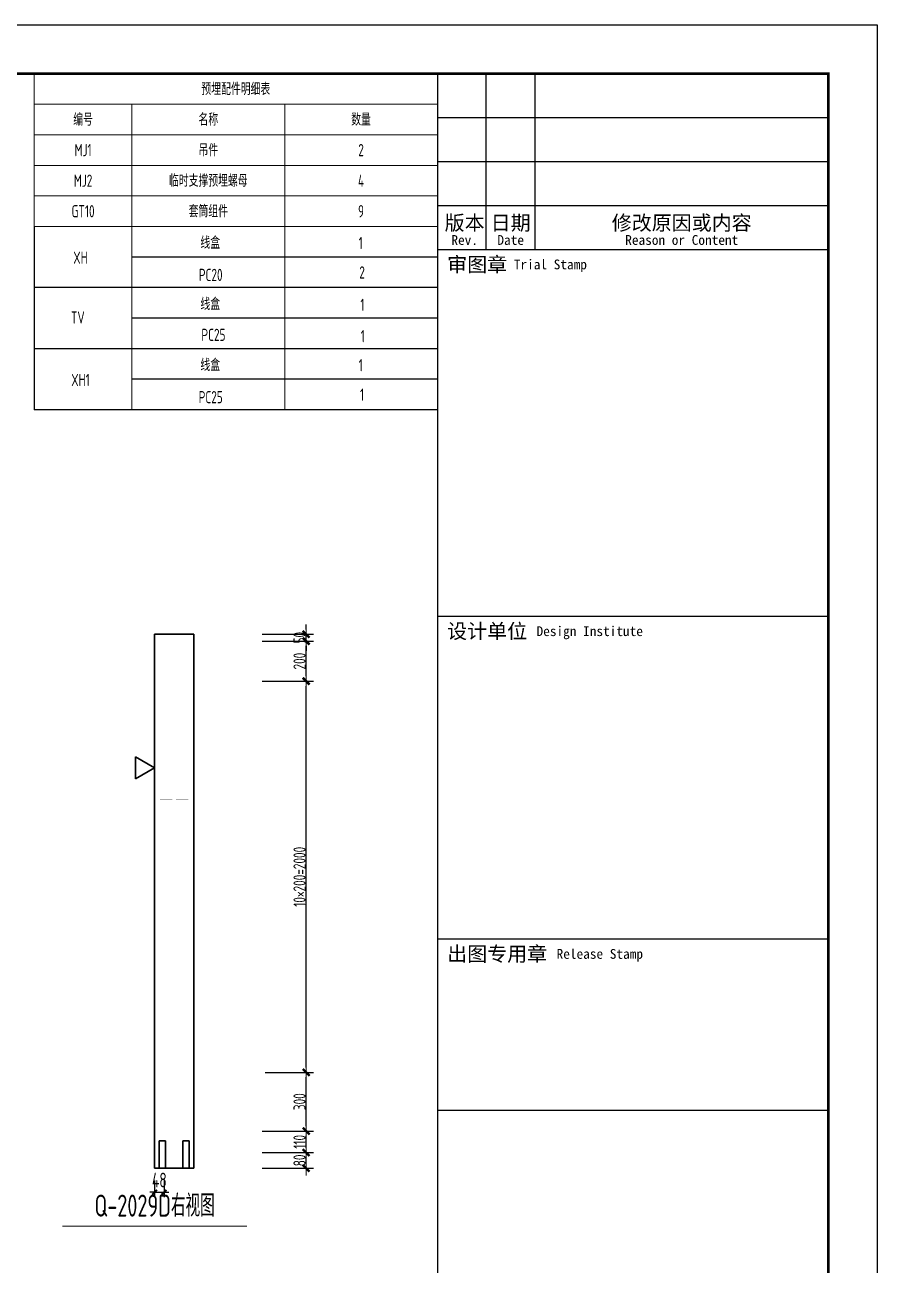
# Model space of a CAD drawing. Extents: x -85320 to 1679916, y -1321939 to 627.
# Drawn here: x 1362497 to 1379940, y -851237 to -825871 of the extents above; entities that cross this region are included whole.
import ezdxf
from ezdxf.enums import TextEntityAlignment as Align

# ---------------------------------------------------------------- set-up
doc = ezdxf.new("R2010")
doc.units = 0
doc.header["$LTSCALE"] = 1000
for name, color, linetype in [('BORDER', 7, 'Continuous'), ('手孔标注', 3, 'Continuous'), ('打印线框', 7, 'Continuous'), ('拉模', 7, 'Continuous'), ('砼墙', 3, 'Continuous')]:
    doc.layers.add(name, color=color, linetype=linetype)
for name, color, linetype, lineweight in [('参数表文字', 7, 'Continuous', 18), ('预制墙图名', 7, 'Continuous', 18), ('预制墙墙身水平筋', 130, 'Continuous', 18), ('预制墙墙身纵向受力筋', 1, 'Continuous', 18), ('预制墙详图标注', 3, 'Continuous', 18), ('预制墙详图轮廓', 3, 'Continuous', 35)]:
    doc.layers.add(name, color=color, linetype=linetype, lineweight=lineweight)
doc.styles.add('TSSD_Dimension', font='tssdeng.shx', dxfattribs={"width": 0.7, "bigfont": 'hztxt.shx'})
doc.styles.add('TSSD_Rein', font='Tssdeng.shx', dxfattribs={"width": 0.7, "bigfont": 'hztxt.shx'})
doc.styles.add('样式 1', font='yjkeng.shx', dxfattribs={"width": 0.7, "bigfont": 'yjkchn.shx'})
doc.styles.add('样式 2', font='yjkeng.shx', dxfattribs={"width": 0.7, "bigfont": 'yjkchn.shx'})
doc.styles.add('设计院一', font='', dxfattribs={"width": 0.8})
doc.styles.get('设计院一').set_extended_font_data('SimSun')
doc.dimstyles.new('标注', dxfattribs={"dimtxt": 300, "dimasz": 100, "dimexe": 100, "dimexo": 250, "dimgap": 100, "dimtad": 1, "dimdec": 0, "dimlfac": 0.25, "dimzin": 0, "dimdsep": 46, "dimtxsty": 'TSSD_Dimension', "dimblk": 'ARCHTICK', "dimcen": 0, "dimdle": 100, "dimclrt": 7, "dimadec": 0, "dimazin": 0, "dimtfac": 1, "dimtdec": 0, "dimtix": 1, "dimtmove": 2, "dimatfit": 3, "dimfxl": 1, "dimtolj": 1, "dimtzin": 0, "dimarcsym": 0})
doc.dimstyles.new('盈建科结构', dxfattribs={"dimscale": 100, "dimtxt": 2.5, "dimasz": 1, "dimexe": 1.5, "dimexo": 0.625, "dimgap": 0.1, "dimtad": 1, "dimdec": 0, "dimrnd": 1, "dimzin": 0, "dimdsep": 46, "dimtxsty": '样式 1', "dimblk": '_yjkbk', "dimblk1": 'ARCHTICK', "dimblk2": 'ARCHTICK', "dimcen": 0.09, "dimadec": 0, "dimazin": 0, "dimtfac": 1, "dimtdec": 4, "dimtix": 1, "dimtmove": 2, "dimatfit": 3, "dimfxl": 1, "dimtolj": 1, "dimtzin": 0, "dimarcsym": 0})

# ---------------------------------------------------------------- blocks, each defined once
blk = doc.blocks.new('_yjkbk')
blk.add_line((-1, 0), (1.5, 0))
blk.add_lwpolyline([(-0.7, -0.7, 0.5, 0.5, 0), (0.7, 0.7, 0.5, 0.5, 0)], format="xyseb")
blk = doc.blocks.new('*D1608')
at = {"layer": 'Defpoints', "color": 0, "transparency": 16777216}
for p in [(1367354, -848934), (1368254, -848934), (1367354, -849254)]:
    blk.add_point(p, dxfattribs=at)
at = {"layer": '预制墙详图标注', "color": 0, "lineweight": -2, "transparency": 16777216}
for p, q in [((1367354, -848934), (1368404, -848934)), ((1367354, -849254), (1368404, -849254)), ((1368254, -849154), (1368254, -849034))]:
    blk.add_line(p, q, dxfattribs=at)
at = {"layer": '预制墙详图标注', "color": 0, "lineweight": -2, "transparency": 16777216, "xscale": 100, "yscale": 100, "zscale": 100}
for p, rotation in [((1368254, -848934), 90), ((1368254, -849254), 270)]:
    blk.add_blockref('_yjkbk', p, dxfattribs=dict(at, rotation=rotation))
at = {"layer": '预制墙详图标注', "color": 0, "transparency": 16777216, "insert": (1368244, -849094), "char_height": 250, "attachment_point": 8, "rotation": 90, "style": '样式 1'}
blk.add_mtext('\\A1;80', dxfattribs=at)
blk = doc.blocks.new('_ArchTick')
at = {"color": 0, "linetype": 'ByBlock', "const_width": 0.4}
blk.add_lwpolyline([(-0.5, -0.5), (0.5, 0.5)], dxfattribs=at)
blk = doc.blocks.new('*D1609')
at = {"layer": 'Defpoints', "color": 0, "transparency": 16777216}
for p in [(1367354, -848494), (1368254, -848494), (1367354, -848934)]:
    blk.add_point(p, dxfattribs=at)
at = {"layer": '预制墙详图标注', "color": 0, "lineweight": -2, "transparency": 16777216}
for p, q in [((1367354, -848494), (1368404, -848494)), ((1368254, -848834), (1368254, -848594)), ((1367354, -848934), (1368404, -848934))]:
    blk.add_line(p, q, dxfattribs=at)
at = {"layer": '预制墙详图标注', "color": 0, "lineweight": -2, "transparency": 16777216, "xscale": 100, "yscale": 100, "zscale": 100}
for p, rotation in [((1368254, -848494), 90), ((1368254, -848934), 270)]:
    blk.add_blockref('_yjkbk', p, dxfattribs=dict(at, rotation=rotation))
at = {"layer": '预制墙详图标注', "color": 0, "transparency": 16777216, "insert": (1368244, -848714), "char_height": 250, "attachment_point": 8, "rotation": 90, "style": '样式 1'}
blk.add_mtext('\\A1;110', dxfattribs=at)
blk = doc.blocks.new('*D1610')
at = {"layer": 'Defpoints', "color": 0, "transparency": 16777216}
for p in [(1367354, -847294), (1368254, -847294), (1367354, -848494)]:
    blk.add_point(p, dxfattribs=at)
at = {"layer": '预制墙详图标注', "color": 0, "lineweight": -2, "transparency": 16777216}
for p, q in [((1367416, -847294), (1368404, -847294)), ((1368254, -848394), (1368254, -847394)), ((1367416, -848494), (1368404, -848494))]:
    blk.add_line(p, q, dxfattribs=at)
at = {"layer": '预制墙详图标注', "color": 0, "lineweight": -2, "transparency": 16777216, "xscale": 100, "yscale": 100, "zscale": 100}
for p, rotation in [((1368254, -847294), 90), ((1368254, -848494), 270)]:
    blk.add_blockref('_yjkbk', p, dxfattribs=dict(at, rotation=rotation))
at = {"layer": '预制墙详图标注', "color": 0, "transparency": 16777216, "insert": (1368244, -847894), "char_height": 250, "attachment_point": 8, "rotation": 90, "style": '样式 1'}
blk.add_mtext('\\A1;300', dxfattribs=at)
blk = doc.blocks.new('*D1611')
at = {"layer": 'Defpoints', "color": 0, "transparency": 16777216}
for p in [(1367354, -839294), (1368254, -839294), (1367354, -847294)]:
    blk.add_point(p, dxfattribs=at)
at = {"layer": '预制墙详图标注', "color": 0, "lineweight": -2, "transparency": 16777216}
for p, q in [((1367416, -839294), (1368404, -839294)), ((1368254, -847194), (1368254, -839394)), ((1367416, -847294), (1368404, -847294))]:
    blk.add_line(p, q, dxfattribs=at)
at = {"layer": '预制墙详图标注', "color": 0, "lineweight": -2, "transparency": 16777216, "xscale": 100, "yscale": 100, "zscale": 100}
for p, rotation in [((1368254, -839294), 90), ((1368254, -847294), 270)]:
    blk.add_blockref('_yjkbk', p, dxfattribs=dict(at, rotation=rotation))
at = {"layer": '预制墙详图标注', "color": 0, "transparency": 16777216, "insert": (1368244, -843294), "char_height": 250, "attachment_point": 8, "rotation": 90, "style": '样式 1'}
blk.add_mtext('\\A1;10×200=2000', dxfattribs=at)
blk = doc.blocks.new('*D2074')
at = {"layer": 'Defpoints', "color": 0, "transparency": 16777216}
for p in [(1365154, -849254), (1365346, -849254), (1365346, -849746)]:
    blk.add_point(p, dxfattribs=at)
at = {"layer": '手孔标注', "color": 0, "lineweight": -2, "transparency": 16777216}
for p, q in [((1365154, -849504), (1365154, -849846)), ((1365346, -849504), (1365346, -849846)), ((1365154, -849746), (1365054, -849746)), ((1365154, -849746), (1365346, -849746)), ((1365346, -849746), (1365446, -849746))]:
    blk.add_line(p, q, dxfattribs=at)
at = {"layer": '手孔标注', "color": 0, "lineweight": -2, "transparency": 16777216, "xscale": 100, "yscale": 100, "zscale": 100}
blk.add_blockref('_ArchTick', (1365154, -849746), dxfattribs=at)
at = {"layer": '手孔标注', "color": 0, "lineweight": -2, "transparency": 16777216, "xscale": 100, "yscale": 100, "zscale": 100, "rotation": 180}
blk.add_blockref('_ArchTick', (1365346, -849746), dxfattribs=at)
at = {"layer": '手孔标注', "color": 7, "lineweight": 0, "transparency": 16777216, "insert": (1365250, -849496), "char_height": 300, "attachment_point": 5, "style": 'TSSD_Dimension'}
blk.add_mtext('\\A1;48', dxfattribs=at)
blk = doc.blocks.new('*D2465')
at = {"layer": 'Defpoints', "color": 0, "transparency": 16777216}
for p in [(1367354, -838474), (1368254, -838474), (1367354, -839294)]:
    blk.add_point(p, dxfattribs=at)
at = {"layer": '预制墙详图标注', "color": 0, "lineweight": -2, "transparency": 16777216}
for p, q in [((1367354, -838474), (1368404, -838474)), ((1368254, -839194), (1368254, -838574)), ((1367354, -839294), (1368404, -839294))]:
    blk.add_line(p, q, dxfattribs=at)
at = {"layer": '预制墙详图标注', "color": 0, "lineweight": -2, "transparency": 16777216, "xscale": 100, "yscale": 100, "zscale": 100}
for p, rotation in [((1368254, -838474), 90), ((1368254, -839294), 270)]:
    blk.add_blockref('_yjkbk', p, dxfattribs=dict(at, rotation=rotation))
at = {"layer": '预制墙详图标注', "color": 0, "transparency": 16777216, "insert": (1368244, -838884), "char_height": 250, "attachment_point": 8, "rotation": 90, "style": '样式 1'}
blk.add_mtext('\\A1;200', dxfattribs=at)
blk = doc.blocks.new('*D2466')
at = {"layer": 'Defpoints', "color": 0, "transparency": 16777216}
for p in [(1367354, -838334), (1368254, -838334), (1367354, -838474)]:
    blk.add_point(p, dxfattribs=at)
at = {"layer": '预制墙详图标注', "color": 0, "lineweight": -2, "transparency": 16777216}
for p, q in [((1367354, -838334), (1368404, -838334)), ((1368254, -838234), (1368254, -838134)), ((1368254, -838474), (1368254, -838334)), ((1367354, -838474), (1368404, -838474)), ((1368254, -838574), (1368254, -838674))]:
    blk.add_line(p, q, dxfattribs=at)
at = {"layer": '预制墙详图标注', "color": 0, "lineweight": -2, "transparency": 16777216, "xscale": 100, "yscale": 100, "zscale": 100}
for p, rotation in [((1368254, -838334), 270), ((1368254, -838474), 90)]:
    blk.add_blockref('_yjkbk', p, dxfattribs=dict(at, rotation=rotation))
at = {"layer": '预制墙详图标注', "color": 0, "transparency": 16777216, "insert": (1368244, -838404), "char_height": 250, "attachment_point": 8, "rotation": 90, "style": '样式 1'}
blk.add_mtext('\\A1;50', dxfattribs=at)
blk = doc.blocks.new('图框1')
at = {"color": 7}
for p, q in [((1433679, -783089), (1425679, -783089)), ((1425679, -783089), (1425679, -823089)), ((1426679, -786689), (1426679, -783089)), ((1427679, -786689), (1427679, -783089)), ((1433679, -783089), (1433679, -823089)), ((1433679, -823089), (1433679, -783089)), ((1433679, -783089), (1433679, -823089)), ((1433679, -823089), (1433679, -783089)), ((1433679, -783989), (1425679, -783989)), ((1433679, -784889), (1425679, -784889)), ((1433679, -785789), (1425679, -785789)), ((1433679, -786689), (1425679, -786689)), ((1433679, -794189), (1425679, -794189)), ((1433679, -800789), (1425679, -800789)), ((1433679, -804289), (1425679, -804289))]:
    blk.add_line(p, q, dxfattribs=at)
at = {"layer": 'BORDER', "const_width": 50}
blk.add_lwpolyline([(1377779, -823089), (1377779, -783089), (1433679, -783089), (1433679, -823089)], close=True, dxfattribs=at)
at = {"color": 7, "style": '设计院一'}
for s, height, p in [('版本', 300, (1426237, -786289)), ('日期', 300, (1427179, -786289)), ('修改原因或内容', 300, (1430679, -786289)), ('Rev.', 200, (1426237, -786589)), ('Date', 200, (1427179, -786589)), ('Reason or Content', 200, (1430679, -786589))]:
    blk.add_text(s, height=height, dxfattribs=at).set_placement(p, align=Align.CENTER)
for s, height, p in [('审图章', 300, (1425879, -786989)), ('Trial Stamp', 200, (1427243, -786989)), ('设计单位', 300, (1425879, -794489)), ('Design Institute', 200, (1427708, -794489)), ('出图专用章', 300, (1425879, -801089)), ('Release Stamp', 200, (1428118, -801089))]:
    blk.add_text(s, height=height, dxfattribs=at).set_placement(p, align=Align.MIDDLE_LEFT)

msp = doc.modelspace()

# ---------------------------------------------------------------- linework, layer by layer
at = {"layer": '参数表文字', "lineweight": 18}
for p, q in [((1362689.784, -826870.959), (1370939.784, -826870.959)), ((1362689.784, -826870.959), (1362689.784, -827495.959)), ((1370939.784, -826870.959), (1370939.784, -827495.959)), ((1362689.784, -827495.959), (1370939.784, -827495.959)), ((1362689.784, -827495.959), (1364689.784, -827495.959)), ((1362689.784, -827495.959), (1362689.784, -828120.959)), ((1364689.784, -827495.959), (1364689.784, -828120.959)), ((1364689.784, -827495.959), (1367814.784, -827495.959)), ((1367814.784, -827495.959), (1367814.784, -828120.959)), ((1367814.784, -827495.959), (1370939.784, -827495.959)), ((1370939.784, -827495.959), (1370939.784, -828120.959)), ((1362689.784, -828120.959), (1364689.784, -828120.959)), ((1362689.784, -828120.959), (1364689.784, -828120.959)), ((1362689.784, -828120.959), (1362689.784, -828745.959)), ((1364689.784, -828120.959), (1367814.784, -828120.959)), ((1364689.784, -828120.959), (1364689.784, -828745.959)), ((1364689.784, -828120.959), (1367814.784, -828120.959)), ((1367814.784, -828120.959), (1370939.784, -828120.959)), ((1367814.784, -828120.959), (1367814.784, -828745.959)), ((1367814.784, -828120.959), (1370939.784, -828120.959)), ((1370939.784, -828120.959), (1370939.784, -828745.959)), ((1362689.784, -828745.959), (1364689.784, -828745.959)), ((1362689.784, -828745.959), (1364689.784, -828745.959)), ((1362689.784, -828745.959), (1362689.784, -829370.959)), ((1364689.784, -828745.959), (1367814.784, -828745.959)), ((1364689.784, -828745.959), (1364689.784, -829370.959)), ((1364689.784, -828745.959), (1367814.784, -828745.959)), ((1367814.784, -828745.959), (1370939.784, -828745.959)), ((1367814.784, -828745.959), (1367814.784, -829370.959)), ((1367814.784, -828745.959), (1370939.784, -828745.959)), ((1370939.784, -828745.959), (1370939.784, -829370.959)), ((1362689.784, -829370.959), (1364689.784, -829370.959)), ((1362689.784, -829370.959), (1364689.784, -829370.959)), ((1362689.784, -829370.959), (1362689.784, -829995.959)), ((1364689.784, -829370.959), (1367814.784, -829370.959)), ((1364689.784, -829370.959), (1364689.784, -829995.959)), ((1364689.784, -829370.959), (1367814.784, -829370.959)), ((1367814.784, -829370.959), (1370939.784, -829370.959)), ((1367814.784, -829370.959), (1367814.784, -829995.959)), ((1367814.784, -829370.959), (1370939.784, -829370.959)), ((1370939.784, -829370.959), (1370939.784, -829995.959)), ((1362689.784, -829995.959), (1364689.784, -829995.959)), ((1364689.784, -829995.959), (1367814.784, -829995.959)), ((1364689.784, -829995.962), (1364689.784, -830620.962)), ((1367814.784, -829995.959), (1370939.784, -829995.959)), ((1367814.784, -829995.962), (1367814.784, -830620.962)), ((1364689.784, -830620.962), (1364689.784, -831245.962)), ((1367814.784, -830620.962), (1367814.784, -831245.962)), ((1364689.784, -831245.962), (1364689.784, -831870.962)), ((1367814.784, -831245.962), (1367814.784, -831870.962)), ((1364689.784, -831870.962), (1364689.784, -832495.962)), ((1367814.784, -831870.962), (1367814.784, -832495.962)), ((1364689.784, -832495.962), (1364689.784, -833120.962)), ((1367814.784, -832495.962), (1367814.784, -833120.962)), ((1364689.784, -833120.962), (1364689.784, -833745.962)), ((1367814.784, -833120.962), (1367814.784, -833745.962))]:
    msp.add_line(p, q, dxfattribs=at)
at = {"layer": '手孔标注', "color": 0}
for p, q in [((1362689.784, -829995.962), (1362689.784, -830620.962)), ((1362689.784, -830620.962), (1362689.784, -831245.962)), ((1370939.784, -830620.962), (1364689.784, -830620.962)), ((1370939.784, -831245.962), (1362689.784, -831245.962)), ((1362689.784, -831245.962), (1362689.784, -831870.962)), ((1362689.784, -831870.962), (1362689.784, -832495.962)), ((1370939.784, -831870.962), (1364689.784, -831870.962)), ((1370939.784, -832495.962), (1362689.784, -832495.962)), ((1362689.784, -832495.962), (1362689.784, -833120.962)), ((1362689.784, -833120.962), (1362689.784, -833745.962)), ((1370939.784, -833120.962), (1364689.784, -833120.962)), ((1370939.784, -833745.962), (1362689.784, -833745.962))]:
    msp.add_line(p, q, dxfattribs=at)
at = {"layer": '打印线框', "color": 1}
msp.add_lwpolyline([(1320539.784, -867870.959), (1320539.784, -825870.959), (1379939.784, -825870.959), (1379939.784, -867870.959)], close=True, dxfattribs=at)
at = {"layer": '砼墙', "lineweight": 35}
for p, q in [((1365245.684, -849253.636), (1365245.684, -848693.636)), ((1365245.684, -848693.636), (1365373.684, -848693.636)), ((1365245.684, -849253.636), (1365245.684, -848693.636)), ((1365245.684, -848693.636), (1365373.684, -848693.636)), ((1365245.684, -849253.636), (1365245.684, -848693.636)), ((1365245.684, -848693.636), (1365373.684, -848693.636)), ((1365245.684, -849253.636), (1365245.684, -848693.636)), ((1365245.684, -848693.636), (1365373.684, -848693.636)), ((1365373.684, -849253.636), (1365373.684, -848693.636)), ((1365373.684, -849253.636), (1365373.684, -848693.636)), ((1365373.684, -849253.636), (1365373.684, -848693.636)), ((1365373.684, -849253.636), (1365373.684, -848693.636)), ((1365733.684, -849253.636), (1365733.684, -848693.636)), ((1365733.684, -848693.636), (1365861.684, -848693.636)), ((1365733.684, -849253.636), (1365733.684, -848693.636)), ((1365733.684, -848693.636), (1365861.684, -848693.636)), ((1365733.684, -849253.636), (1365733.684, -848693.636)), ((1365733.684, -848693.636), (1365861.684, -848693.636)), ((1365733.684, -849253.636), (1365733.684, -848693.636)), ((1365733.684, -848693.636), (1365861.684, -848693.636)), ((1365733.684, -849253.636), (1365733.684, -848693.636)), ((1365733.684, -848693.636), (1365861.684, -848693.636)), ((1365861.684, -849253.636), (1365861.684, -848693.636)), ((1365861.684, -849253.636), (1365861.684, -848693.636)), ((1365861.684, -849253.636), (1365861.684, -848693.636)), ((1365861.684, -849253.636), (1365861.684, -848693.636)), ((1365861.684, -849253.636), (1365861.684, -848693.636))]:
    msp.add_line(p, q, dxfattribs=at)
at = {"layer": '预制墙图名', "lineweight": 18}
msp.add_line((1363265.605, -850441.551), (1367041.762, -850441.551), dxfattribs=at)
at = {"layer": '预制墙墙身水平筋', "lineweight": 18, "const_width": 0.18}
for points in [[(1365515.4, -838493.636), (1365265.684, -838493.636), (1365265.684, -838453.636), (1365515.4, -838453.636), (1365515.4, -838493.636), (1365265.684, -838493.636), (1365265.684, -838453.636), (1365515.4, -838453.636)], [(1365591.967, -838453.636), (1365841.684, -838453.636), (1365841.684, -838493.636), (1365591.967, -838493.636), (1365591.967, -838453.636), (1365841.684, -838453.636), (1365841.684, -838493.636), (1365591.967, -838493.636)], [(1365515.4, -839313.636), (1365265.684, -839313.636), (1365265.684, -839273.636), (1365515.4, -839273.636), (1365515.4, -839313.636), (1365265.684, -839313.636), (1365265.684, -839273.636), (1365515.4, -839273.636)], [(1365591.967, -839273.636), (1365841.684, -839273.636), (1365841.684, -839313.636), (1365591.967, -839313.636), (1365591.967, -839273.636), (1365841.684, -839273.636), (1365841.684, -839313.636), (1365591.967, -839313.636)], [(1365515.4, -840113.636), (1365265.684, -840113.636), (1365265.684, -840073.636), (1365515.4, -840073.636), (1365515.4, -840113.636), (1365265.684, -840113.636), (1365265.684, -840073.636), (1365515.4, -840073.636)], [(1365591.967, -840073.636), (1365841.684, -840073.636), (1365841.684, -840113.636), (1365591.967, -840113.636), (1365591.967, -840073.636), (1365841.684, -840073.636), (1365841.684, -840113.636), (1365591.967, -840113.636)], [(1365515.4, -840913.636), (1365265.684, -840913.636), (1365265.684, -840873.636), (1365515.4, -840873.636), (1365515.4, -840913.636), (1365265.684, -840913.636), (1365265.684, -840873.636), (1365515.4, -840873.636)], [(1365591.967, -840873.636), (1365841.684, -840873.636), (1365841.684, -840913.636), (1365591.967, -840913.636), (1365591.967, -840873.636), (1365841.684, -840873.636), (1365841.684, -840913.636), (1365591.967, -840913.636)], [(1365515.4, -841713.636), (1365265.684, -841713.636), (1365265.684, -841673.636), (1365515.4, -841673.636), (1365515.4, -841713.636), (1365265.684, -841713.636), (1365265.684, -841673.636), (1365515.4, -841673.636)], [(1365591.967, -841673.636), (1365841.684, -841673.636), (1365841.684, -841713.636), (1365591.967, -841713.636), (1365591.967, -841673.636), (1365841.684, -841673.636), (1365841.684, -841713.636), (1365591.967, -841713.636)], [(1365515.4, -842513.636), (1365265.684, -842513.636), (1365265.684, -842473.636), (1365515.4, -842473.636), (1365515.4, -842513.636), (1365265.684, -842513.636), (1365265.684, -842473.636), (1365515.4, -842473.636)], [(1365591.967, -842473.636), (1365841.684, -842473.636), (1365841.684, -842513.636), (1365591.967, -842513.636), (1365591.967, -842473.636), (1365841.684, -842473.636), (1365841.684, -842513.636), (1365591.967, -842513.636)], [(1365515.4, -843313.636), (1365265.684, -843313.636), (1365265.684, -843273.636), (1365515.4, -843273.636), (1365515.4, -843313.636), (1365265.684, -843313.636), (1365265.684, -843273.636), (1365515.4, -843273.636)], [(1365591.967, -843273.636), (1365841.684, -843273.636), (1365841.684, -843313.636), (1365591.967, -843313.636), (1365591.967, -843273.636), (1365841.684, -843273.636), (1365841.684, -843313.636), (1365591.967, -843313.636)], [(1365515.4, -844113.636), (1365265.684, -844113.636), (1365265.684, -844073.636), (1365515.4, -844073.636), (1365515.4, -844113.636), (1365265.684, -844113.636), (1365265.684, -844073.636), (1365515.4, -844073.636)], [(1365591.967, -844073.636), (1365841.684, -844073.636), (1365841.684, -844113.636), (1365591.967, -844113.636), (1365591.967, -844073.636), (1365841.684, -844073.636), (1365841.684, -844113.636), (1365591.967, -844113.636)], [(1365515.4, -844913.636), (1365265.684, -844913.636), (1365265.684, -844873.636), (1365515.4, -844873.636), (1365515.4, -844913.636), (1365265.684, -844913.636), (1365265.684, -844873.636), (1365515.4, -844873.636)], [(1365591.967, -844873.636), (1365841.684, -844873.636), (1365841.684, -844913.636), (1365591.967, -844913.636), (1365591.967, -844873.636), (1365841.684, -844873.636), (1365841.684, -844913.636), (1365591.967, -844913.636)], [(1365515.4, -845713.636), (1365265.684, -845713.636), (1365265.684, -845673.636), (1365515.4, -845673.636), (1365515.4, -845713.636), (1365265.684, -845713.636), (1365265.684, -845673.636), (1365515.4, -845673.636)], [(1365591.967, -845673.636), (1365841.684, -845673.636), (1365841.684, -845713.636), (1365591.967, -845713.636), (1365591.967, -845673.636), (1365841.684, -845673.636), (1365841.684, -845713.636), (1365591.967, -845713.636)], [(1365515.4, -846513.636), (1365265.684, -846513.636), (1365265.684, -846473.636), (1365515.4, -846473.636), (1365515.4, -846513.636), (1365265.684, -846513.636), (1365265.684, -846473.636), (1365515.4, -846473.636)], [(1365591.967, -846473.636), (1365841.684, -846473.636), (1365841.684, -846513.636), (1365591.967, -846513.636), (1365591.967, -846473.636), (1365841.684, -846473.636), (1365841.684, -846513.636), (1365591.967, -846513.636)], [(1365515.4, -847313.636), (1365265.684, -847313.636), (1365265.684, -847273.636), (1365515.4, -847273.636), (1365515.4, -847313.636), (1365265.684, -847313.636), (1365265.684, -847273.636), (1365515.4, -847273.636)], [(1365591.967, -847273.636), (1365841.684, -847273.636), (1365841.684, -847313.636), (1365591.967, -847313.636), (1365591.967, -847273.636), (1365841.684, -847273.636), (1365841.684, -847313.636), (1365591.967, -847313.636)], [(1365515.4, -847713.636), (1365265.684, -847713.636), (1365265.684, -847673.636), (1365515.4, -847673.636), (1365515.4, -847713.636), (1365265.684, -847713.636), (1365265.684, -847673.636), (1365515.4, -847673.636)], [(1365591.967, -847673.636), (1365841.684, -847673.636), (1365841.684, -847713.636), (1365591.967, -847713.636), (1365591.967, -847673.636), (1365841.684, -847673.636), (1365841.684, -847713.636), (1365591.967, -847713.636)], [(1365515.4, -848113.636), (1365265.684, -848113.636), (1365265.684, -848073.636), (1365515.4, -848073.636), (1365515.4, -848113.636), (1365265.684, -848113.636), (1365265.684, -848073.636), (1365515.4, -848073.636)], [(1365591.967, -848073.636), (1365841.684, -848073.636), (1365841.684, -848113.636), (1365591.967, -848113.636), (1365591.967, -848073.636), (1365841.684, -848073.636), (1365841.684, -848113.636), (1365591.967, -848113.636)], [(1365515.4, -848513.636), (1365265.684, -848513.636), (1365265.684, -848473.636), (1365515.4, -848473.636), (1365515.4, -848513.636), (1365265.684, -848513.636), (1365265.684, -848473.636), (1365515.4, -848473.636)], [(1365591.967, -848473.636), (1365841.684, -848473.636), (1365841.684, -848513.636), (1365591.967, -848513.636), (1365591.967, -848473.636), (1365841.684, -848473.636), (1365841.684, -848513.636), (1365591.967, -848513.636)], [(1365479.4, -848953.636), (1365229.684, -848953.636), (1365229.684, -848913.636), (1365479.4, -848913.636), (1365479.4, -848953.636), (1365229.684, -848953.636), (1365229.684, -848913.636), (1365479.4, -848913.636)], [(1365627.967, -848913.636), (1365877.684, -848913.636), (1365877.684, -848953.636), (1365627.967, -848953.636), (1365627.967, -848913.636), (1365877.684, -848913.636), (1365877.684, -848953.636), (1365627.967, -848953.636)]]:
    msp.add_lwpolyline(points, close=True, dxfattribs=at)
at = {"layer": '预制墙墙身纵向受力筋', "lineweight": 18, "const_width": 0.18}
for points in [[(1365277.684, -848769.636), (1365277.684, -837269.636), (1365341.684, -837269.636), (1365341.684, -848769.636)], [(1365765.684, -848769.636), (1365765.684, -837269.636), (1365829.684, -837269.636), (1365829.684, -848769.636)]]:
    msp.add_lwpolyline(points, close=True, dxfattribs=at)
at = {"layer": '预制墙详图标注', "lineweight": 35}
for p, q in [((1365153.684, -841063.636), (1364763.972, -840838.636)), ((1364763.972, -840838.636), (1364763.972, -841288.636)), ((1365153.684, -841063.636), (1364763.972, -841288.636))]:
    msp.add_line(p, q, dxfattribs=at)
at = {"layer": '预制墙详图轮廓', "lineweight": 35}
for p, q in [((1365153.684, -838333.636), (1365953.684, -838333.636)), ((1365153.684, -849253.636), (1365153.684, -838333.636)), ((1365953.684, -849253.636), (1365953.684, -838333.636)), ((1365153.684, -849253.636), (1365953.684, -849253.636))]:
    msp.add_line(p, q, dxfattribs=at)

# ---------------------------------------------------------------- block references
at = {"layer": '拉模', "color": 3}
msp.add_blockref('图框1', (-54739.165, -43782.265), dxfattribs=at)

# ---------------------------------------------------------------- texts
at = {"layer": '参数表文字', "linetype": 'Continuous', "style": 'TSSD_Rein', "width": 0.7}
for s, p in [('预埋配件明细表', (1366814.784, -827183.459)), ('编号', (1363689.784, -827808.459)), ('名称', (1366252.284, -827808.459)), ('数量', (1369377.284, -827808.459)), ('MJ1', (1363689.784, -828433.459)), ('吊件', (1366252.284, -828433.459)), ('2', (1369377.284, -828433.459)), ('MJ2', (1363689.784, -829058.459)), ('临时支撑预埋螺母', (1366252.284, -829058.459)), ('4', (1369377.284, -829058.459)), ('GT10', (1363689.784, -829683.459)), ('套筒组件', (1366252.284, -829683.459)), ('9', (1369377.284, -829683.459)), ('线盒', (1366292.324, -830327.84)), ('1', (1369370.668, -830333.408)), ('XH', (1363636.615, -830633.698)), ('PC20', (1366301.208, -830985.435)), ('2', (1369398.318, -830934.881)), ('线盒', (1366293.167, -831581.637)), ('1', (1369405.434, -831596.932)), ('TV', (1363582.209, -831856.632)), ('PC25', (1366357.039, -832211.354)), ('1', (1369412.386, -832237.847)), ('线盒', (1366292.324, -832827.84)), ('1', (1369370.668, -832833.408)), ('XH1', (1363636.615, -833133.698)), ('PC25', (1366301.208, -833485.435)), ('1', (1369398.318, -833434.881))]:
    msp.add_text(s, height=250, dxfattribs=at).set_placement(p, align=Align.MIDDLE_CENTER)
at = {"layer": '预制墙图名', "linetype": 'Continuous', "style": '样式 2', "width": 0.7}
msp.add_text('Q-2029D右视图', height=450, dxfattribs=at).set_placement((1365153.684, -850378.636), align=Align.BOTTOM_CENTER)

# ---------------------------------------------------------------- dimensions: what is measured, and where the dimension line sits
at = {"layer": '手孔标注', "color": 3, "lineweight": 0}
dim = msp.add_linear_dim(base=(1365345.684, -849746.051), p1=(1365153.684, -849253.637), p2=(1365345.684, -849253.637), dimstyle='标注', dxfattribs=at)
dim.commit()
dim.dimension.update_dxf_attribs({"geometry": '*D2074', "text_midpoint": (1365249.684, -849496.051)})
at = {"layer": '预制墙详图标注'}
for p1, p2, text, override, picture, middle in [((1367353.684, -838473.636), (1367353.684, -838333.636), '50', {"dimscale": 100, "dimtxt": 2.5, "dimasz": 1, "dimexe": 1.5, "dimexo": 0, "dimgap": 0.1, "dimtad": 1, "dimlfac": 0.25, "dimrnd": 5, "dimdle": 0, "dimfxlon": 0}, '*D2466', (1368118.684, -838403.636)), ((1367353.684, -839293.636), (1367353.684, -838473.636), '200', {"dimscale": 100, "dimtxt": 2.5, "dimasz": 1, "dimexe": 1.5, "dimexo": 0, "dimgap": 0.1, "dimtad": 1, "dimlfac": 0.25, "dimrnd": 5, "dimdle": 0, "dimfxlon": 0}, '*D2465', (1368118.684, -838883.636)), ((1367353.684, -847293.636), (1367353.684, -839293.636), '10×200=2000', {"dimscale": 100, "dimtxt": 2.5, "dimasz": 1, "dimexe": 1.5, "dimexo": 0.625, "dimgap": 0.1, "dimtad": 1, "dimlfac": 0.25, "dimrnd": 5, "dimdle": 0, "dimtix": 1, "dimfxlon": 0}, '*D1611', (1368118.684, -843293.636)), ((1367353.684, -848493.636), (1367353.684, -847293.636), '300', {"dimscale": 100, "dimtxt": 2.5, "dimasz": 1, "dimexe": 1.5, "dimexo": 0.625, "dimgap": 0.1, "dimtad": 1, "dimlfac": 0.25, "dimrnd": 5, "dimdle": 0, "dimtix": 1, "dimfxlon": 0}, '*D1610', (1368118.684, -847893.636))]:
    dim = msp.add_aligned_dim(p1=p1, p2=p2, distance=-900, text=text, dimstyle='盈建科结构', override=override, dxfattribs=at)
    dim.commit()
    dim.dimension.update_dxf_attribs({"geometry": picture, "text_midpoint": middle})
for p1, p2, picture, middle in [((1367353.684, -848933.636), (1367353.684, -848493.636), '*D1609', (1368118.684, -848713.636)), ((1367353.684, -849253.636), (1367353.684, -848933.636), '*D1608', (1368118.684, -849093.636))]:
    dim = msp.add_aligned_dim(p1=p1, p2=p2, distance=-900, dimstyle='盈建科结构', override={"dimscale": 100, "dimtxt": 2.5, "dimasz": 1, "dimexe": 1.5, "dimexo": 0, "dimgap": 0.1, "dimtad": 1, "dimlfac": 0.25, "dimrnd": 5, "dimdle": 0, "dimfxlon": 0}, dxfattribs=at)
    dim.commit()
    dim.dimension.update_dxf_attribs({"geometry": picture, "text_midpoint": middle})

doc.saveas('drawing.dxf')
